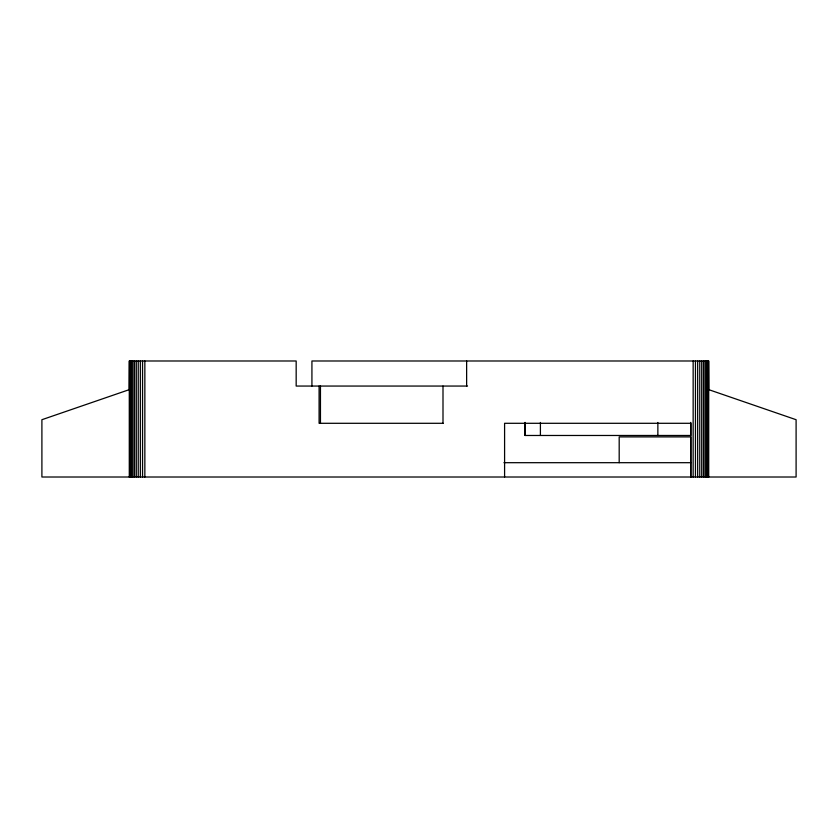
<?xml version="1.0" encoding="UTF-8"?>
<svg xmlns="http://www.w3.org/2000/svg" width="838" height="838" viewBox="0 0 838 838"><rect width="100%" height="100%" fill="white"/><g stroke="black" fill="none" stroke-linecap="round" stroke-linejoin="round"><path stroke-width="1.26" d="M129.44 360.989L129.282 389.639L41.9 419.712L41.9 477.011L796.1 477.011L796.1 419.712L708.718 389.639L708.56 360.989M467.541 386.056L296.17 386.056L296.17 360.989L129.282 360.989L129.282 477.011L129.89 477.011L129.89 360.989M443.124 423.295L319.089 423.295L319.089 386.056M525.07 435.477L525.07 422.467L525.07 435.477L690.816 435.477L690.816 422.404M503.942 462.691L690.816 462.691M708.11 360.989L708.11 477.011L708.718 477.011L708.718 360.989L311.925 360.989L311.925 386.056M707.356 360.989L707.356 477.011M706.319 360.989L706.319 477.011M705.02 360.989L705.02 477.011M703.47 360.989L703.47 477.011M701.71 360.989L701.71 477.011M699.761 360.989L699.761 477.011M697.666 360.989L697.666 477.011M695.446 360.989L695.446 477.011M693.152 360.989L693.152 477.011M657.861 422.467L657.861 435.477M619.188 462.691L619.188 436.902L690.816 436.902L690.816 477.011L690.816 423.295L504.591 423.295L504.591 477.011M540.405 422.467L540.405 435.477M466.63 360.989L466.63 386.056M442.998 386.056L442.998 423.295M320.451 386.056L320.451 423.295M144.848 360.989L144.848 477.011M142.554 360.989L142.554 477.011M140.334 360.989L140.334 477.011M138.239 360.989L138.239 477.011M136.29 360.989L136.29 477.011M134.53 360.989L134.53 477.011M132.98 360.989L132.98 477.011M131.681 360.989L131.681 477.011M130.644 360.989L130.644 477.011"/></g></svg>
